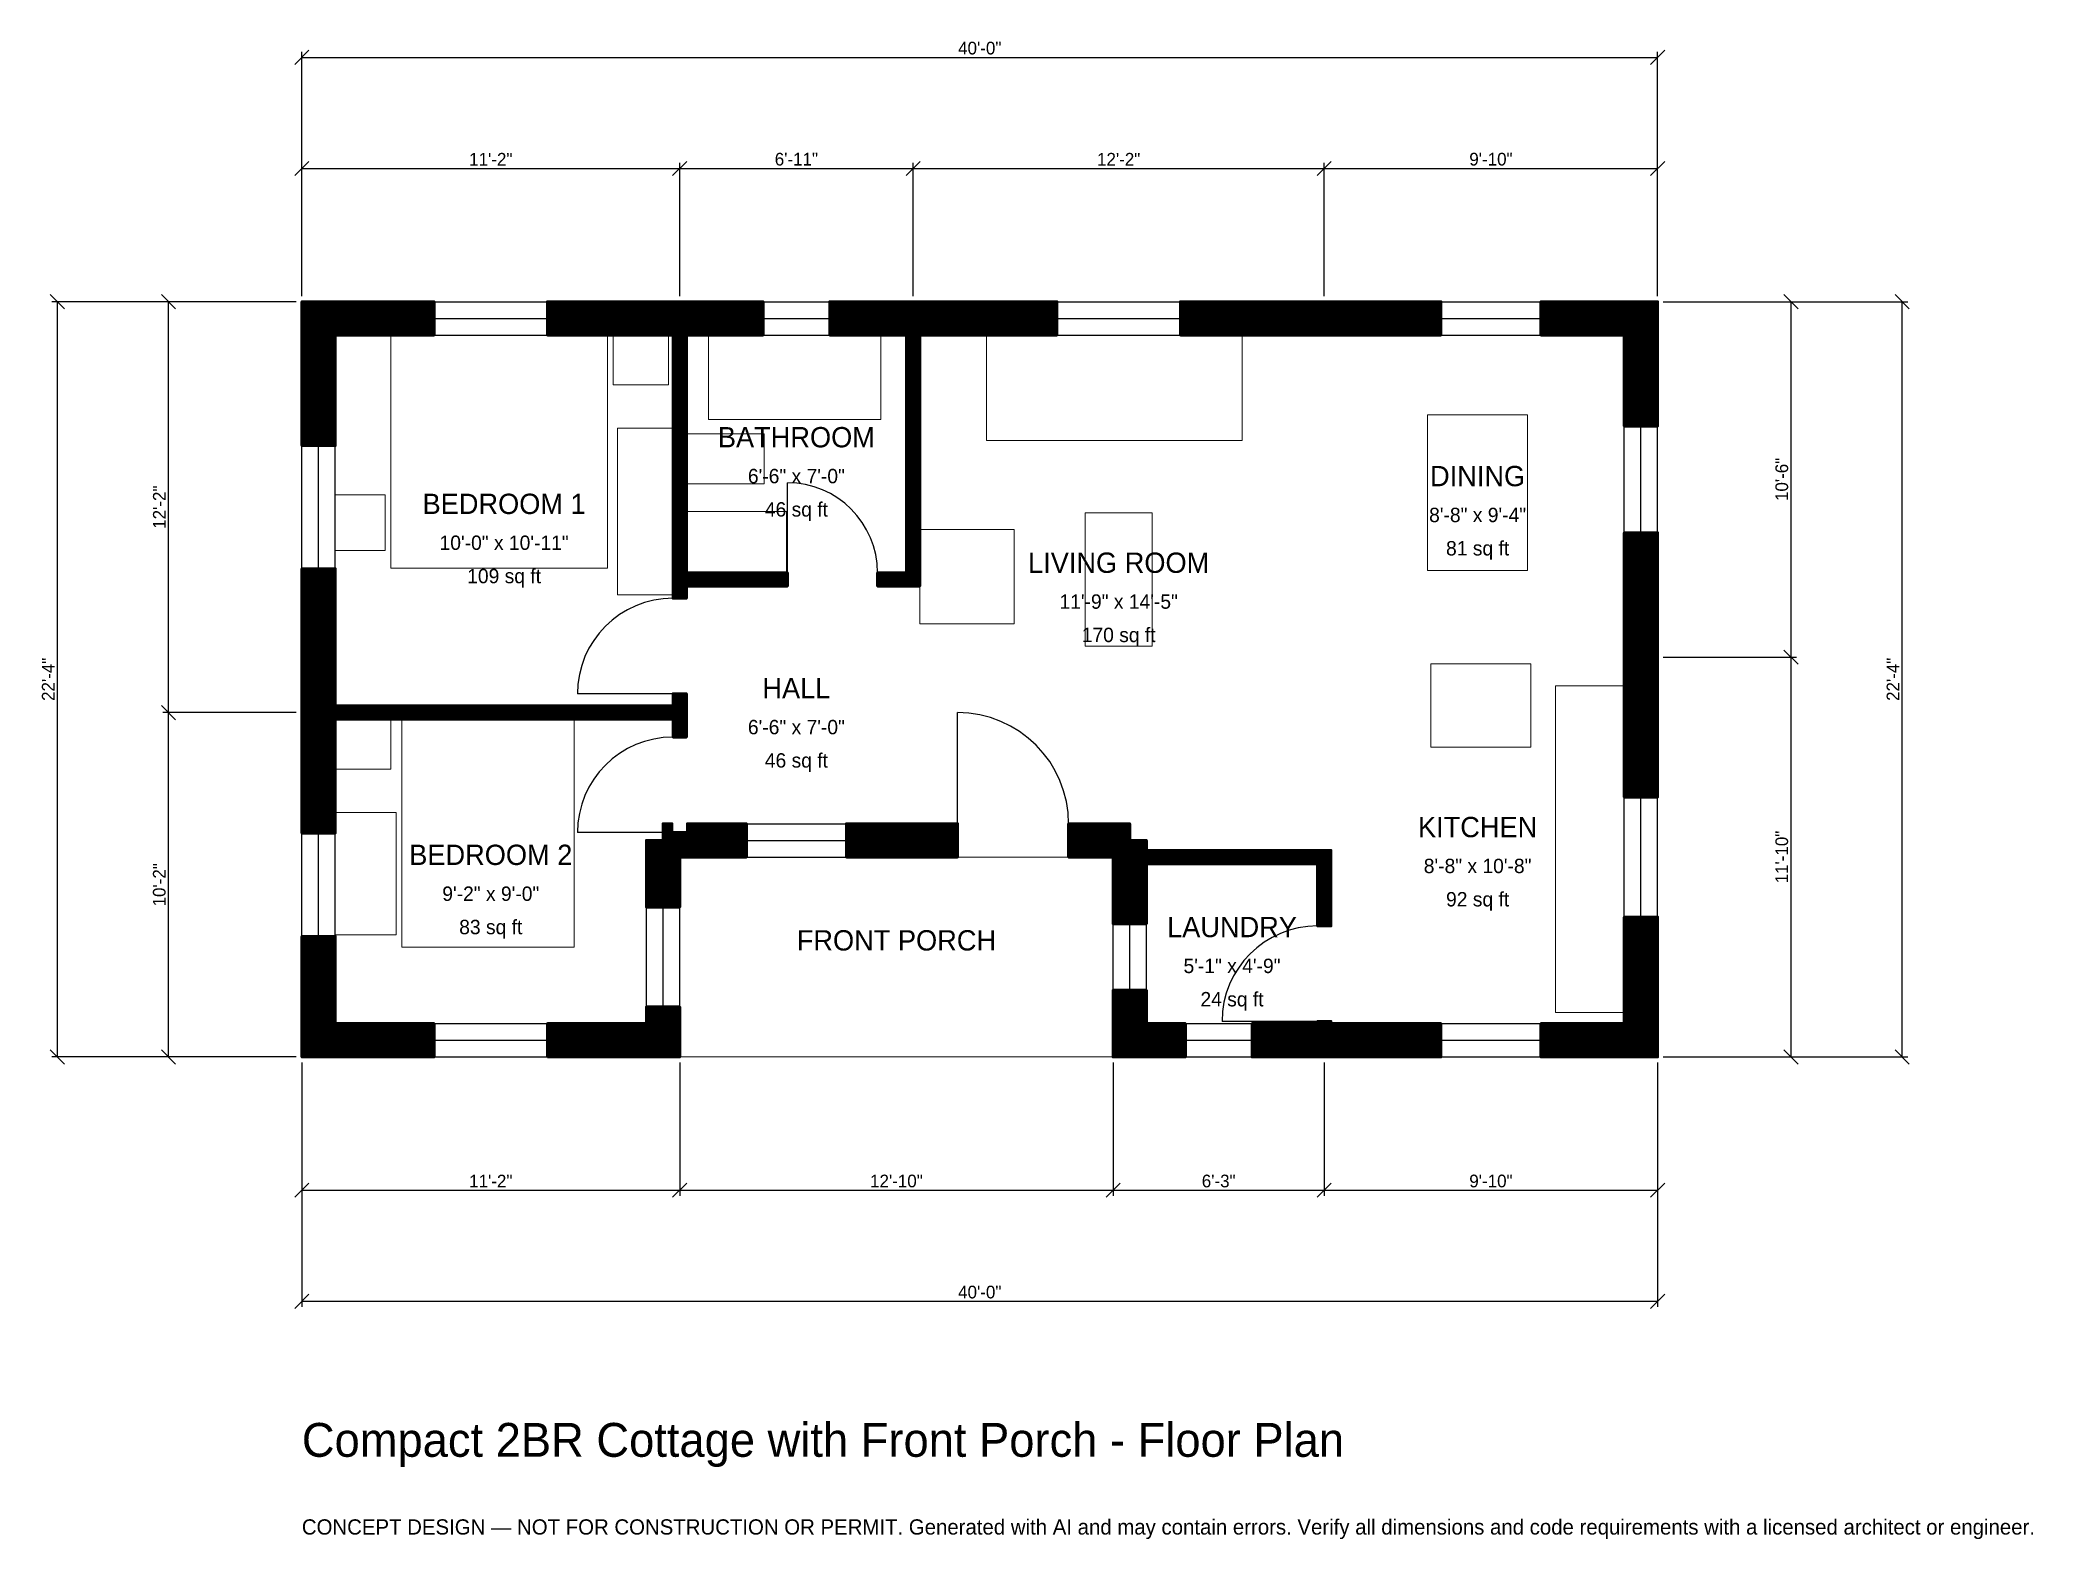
# Model space of a CAD drawing. Header units: inches. Extents: x -93 to 613, y -171 to 361.
import ezdxf
from ezdxf.enums import TextEntityAlignment as Align

# ---------------------------------------------------------------- set-up
doc = ezdxf.new("R2010")
doc.units = ezdxf.units.IN
doc.header["$MEASUREMENT"] = 0
doc.linetypes.add('DASHED', pattern=[0.6, 0.5, -0.1])
for name, color, linetype, lineweight in [('A-ANNO-DIMS', 1, 'Continuous', 13), ('A-ANNO-TEXT', 7, 'Continuous', 18), ('A-AREA-IDEN', 7, 'Continuous', 18), ('A-DOOR', 2, 'Continuous', 25), ('A-FLOR-FIXT', 9, 'Continuous', 13), ('A-FURN', 9, 'Continuous', 13), ('A-GLAZ', 4, 'Continuous', 25), ('A-SITE-PAVE', 8, 'Continuous', 13), ('A-WALL', 7, 'Continuous', 50), ('A-WALL-PATT', 8, 'Continuous', 13)]:
    doc.layers.add(name, color=color, linetype=linetype, lineweight=lineweight)
doc.dimstyles.new('PLAN', dxfattribs={"dimtxt": 4.5, "dimasz": 3, "dimexe": 2, "dimexo": 2, "dimgap": 1, "dimtad": 1, "dimdec": 0, "dimlunit": 4, "dimtsz": 2.5, "dimcen": 2.5, "dimclrd": 1, "dimclre": 1, "dimazin": 3, "dimtfac": 1, "dimtmove": 0, "dimatfit": 3})

msp = doc.modelspace()

# ---------------------------------------------------------------- hatches: boundary and pattern name
at = {"layer": 'A-WALL-PATT'}
h = msp.add_hatch(dxfattribs=at)
h.set_pattern_fill('ANSI31', color=8, scale=0.8)
h.paths.add_polyline_path([(87.0079, 0), (87.0079, 11.811), (122.0472, 11.811), (122.0472, 17.7165), (133.8583, 17.7165), (133.8583, 11.811), (133.8583, 11.811), (133.8583, 0), (133.8583, 0), (133.8583, 0), (122.0472, 0), (122.0472, 0), (87.0079, 0)])
h.paths.add_polyline_path([(11.811, 0), (11.811, 0), (0, 0), (0, 0), (0, 0), (0, 0), (0, 11.811), (0, 11.811), (0, 42.7165), (11.811, 42.7165), (11.811, 11.811), (46.8504, 11.811), (46.8504, 0), (11.811, 0)])
h.paths.add_polyline_path([(0, 116.1417), (0, 119.685), (0, 119.685), (0, 124.4094), (0, 124.4094), (0, 127.9528), (0, 173.0315), (11.811, 173.0315), (11.811, 127.9528), (11.811, 124.4094), (131.4961, 124.4094), (131.4961, 128.7402), (136.2205, 128.7402), (136.2205, 124.4094), (136.2205, 119.685), (136.2205, 113.3858), (131.4961, 113.3858), (131.4961, 119.685), (11.811, 119.685), (11.811, 116.1417), (11.811, 79.3307), (0, 79.3307), (0, 116.1417)])
h.paths.add_polyline_path([(0, 255.9055), (0, 255.9055), (0, 267.7165), (0, 267.7165), (0, 267.7166), (0, 267.7166), (11.811, 267.7166), (11.811, 267.7165), (46.8504, 267.7165), (46.8504, 255.9055), (11.811, 255.9055), (11.811, 216.7323), (0, 216.7323), (0, 255.9055)])
h.paths.add_polyline_path([(131.4961, 267.7165), (131.4961, 267.7166), (136.2205, 267.7166), (136.2205, 267.7165), (139.7638, 267.7165), (139.7638, 267.7165), (163.3858, 267.7165), (163.3858, 255.9055), (136.2205, 255.9055), (136.2205, 171.6535), (172.0472, 171.6535), (172.0472, 166.9291), (136.2205, 166.9291), (136.2205, 162.5984), (131.4961, 162.5984), (131.4961, 166.9291), (131.4961, 171.6535), (131.4961, 255.9055), (127.9528, 255.9055), (127.9528, 255.9055), (87.0079, 255.9055), (87.0079, 267.7165), (131.4961, 267.7165)])
h.paths.add_polyline_path([(210.6299, 267.7165), (214.1732, 267.7165), (214.1732, 267.7166), (218.8976, 267.7166), (218.8976, 267.7165), (222.4409, 267.7165), (267.5197, 267.7165), (267.5197, 255.9055), (222.4409, 255.9055), (218.8976, 255.9055), (218.8976, 171.6535), (218.8976, 166.9291), (214.1732, 166.9291), (203.937, 166.9291), (203.937, 171.6535), (214.1732, 171.6535), (214.1732, 255.9055), (210.6299, 255.9055), (187.0079, 255.9055), (187.0079, 267.7165), (210.6299, 267.7165)])
h.paths.add_polyline_path([(356.2992, 267.7165), (356.2992, 267.7165), (403.5433, 267.7165), (403.5433, 255.9055), (368.1102, 255.9055), (368.1102, 255.9055), (311.2205, 255.9055), (311.2205, 267.7165), (356.2992, 267.7165)])
h.paths.add_polyline_path([(468.5039, 267.7165), (468.5039, 267.7166), (480.315, 267.7166), (480.315, 267.7165), (480.315, 267.7165), (480.315, 255.9055), (480.315, 255.9055), (480.315, 223.622), (468.5039, 223.622), (468.5039, 255.9055), (438.9764, 255.9055), (438.9764, 267.7165), (468.5039, 267.7165)])
h.paths.add_polyline_path([(480.315, 147.6378), (480.315, 135.8268), (480.315, 92.126), (468.5039, 92.126), (468.5039, 135.8268), (468.5039, 147.6378), (468.5039, 185.8268), (480.315, 185.8268), (480.315, 147.6378)])
h.paths.add_polyline_path([(480.315, 11.811), (480.315, 11.811), (480.315, 0), (480.315, 0), (480.315, 0), (480.315, 0), (468.5039, 0), (468.5039, 0), (438.9764, 0), (438.9764, 11.811), (468.5039, 11.811), (468.5039, 49.6063), (480.315, 49.6063), (480.315, 11.811)])
h.paths.add_polyline_path([(368.1102, 0), (364.5669, 0), (364.5669, 0), (359.8425, 0), (359.8425, 0), (356.2992, 0), (336.6142, 0), (336.6142, 11.811), (356.2992, 11.811), (359.8425, 11.811), (359.8425, 12.5984), (364.5669, 12.5984), (364.5669, 11.811), (368.1102, 11.811), (403.5433, 11.811), (403.5433, 0), (368.1102, 0)])
h.paths.add_polyline_path([(299.2126, 0), (299.2126, 0), (287.4016, 0), (287.4016, 0), (287.4015, 0), (287.4015, 0), (287.4015, 11.811), (287.4016, 11.811), (287.4016, 23.622), (299.2126, 23.622), (299.2126, 11.811), (312.9921, 11.811), (312.9921, 0), (299.2126, 0)])
h.paths.add_polyline_path([(287.4016, 68.5039), (287.4015, 68.5039), (287.4015, 70.8661), (285.0394, 70.8661), (285.0394, 70.8661), (271.6535, 70.8661), (271.6535, 82.6772), (293.3071, 82.6772), (293.3071, 76.7717), (299.2126, 76.7717), (299.2126, 73.2283), (359.8425, 73.2283), (364.5669, 73.2283), (364.5669, 68.5039), (364.5669, 46.4567), (359.8425, 46.4567), (359.8425, 68.5039), (299.2126, 68.5039), (299.2126, 47.2441), (287.4016, 47.2441), (287.4016, 68.5039)])
h.paths.add_polyline_path([(222.4409, 70.8661), (210.6299, 70.8661), (192.9134, 70.8661), (192.9134, 82.6772), (210.6299, 82.6772), (222.4409, 82.6772), (232.2835, 82.6772), (232.2835, 70.8661), (222.4409, 70.8661)])
h.paths.add_polyline_path([(136.2205, 70.8661), (136.2205, 70.8661), (133.8583, 70.8661), (133.8583, 68.5039), (133.8583, 68.5039), (133.8583, 53.1496), (122.0472, 53.1496), (122.0472, 76.7717), (127.9528, 76.7717), (127.9528, 82.6772), (131.1024, 82.6772), (131.1024, 79.5276), (136.6142, 79.5276), (136.6142, 82.6772), (157.4803, 82.6772), (157.4803, 70.8661), (136.2205, 70.8661)])

# ---------------------------------------------------------------- linework, layer by layer
at = {"layer": 'A-DOOR'}
for p, q in [((172.0472, 171.6535), (172.0472, 203.5433)), ((131.4961, 128.7402), (97.6378, 128.7402)), ((232.2835, 82.6772), (232.2835, 122.0472)), ((131.4961, 79.5276), (97.6378, 79.5276)), ((359.8425, 12.5984), (325.9843, 12.5984))]:
    msp.add_line(p, q, dxfattribs=at)
for centre, radius, start, end in [((172.0472, 171.6535), 31.8898, 0, 90), ((131.4961, 128.7402), 33.8583, 90, 180), ((232.2835, 82.6772), 39.3701, 0, 90), ((131.4961, 79.5276), 33.8583, 90, 180), ((359.8425, 12.5984), 33.8583, 90, 180)]:
    msp.add_arc(centre, radius, start, end, dxfattribs=at)
at = {"layer": 'A-FLOR-FIXT'}
for points in [[(144.0945, 225.9843), (205.1181, 225.9843), (205.1181, 255.9055), (144.0945, 255.9055)], [(136.2205, 203.1496), (163.7795, 203.1496), (163.7795, 220.8661), (136.2205, 220.8661)], [(136.2205, 171.6535), (171.6535, 171.6535), (171.6535, 193.3071), (136.2205, 193.3071)], [(444.0945, 15.748), (468.5039, 15.748), (468.5039, 131.4961), (444.0945, 131.4961)]]:
    msp.add_lwpolyline(points, close=True, dxfattribs=at)
at = {"layer": 'A-FURN'}
for points in [[(31.4961, 173.2283), (108.2677, 173.2283), (108.2677, 255.9055), (31.4961, 255.9055)], [(110.2362, 238.189), (129.9213, 238.189), (129.9213, 255.9055), (110.2362, 255.9055)], [(242.5197, 218.5039), (333.0709, 218.5039), (333.0709, 255.9055), (242.5197, 255.9055)], [(398.8189, 172.4409), (434.252, 172.4409), (434.252, 227.5591), (398.8189, 227.5591)], [(111.811, 163.7795), (131.4961, 163.7795), (131.4961, 222.8346), (111.811, 222.8346)], [(11.811, 179.5276), (29.5276, 179.5276), (29.5276, 199.2126), (11.811, 199.2126)], [(277.5591, 145.6693), (301.1811, 145.6693), (301.1811, 192.9134), (277.5591, 192.9134)], [(218.8976, 153.5433), (252.3622, 153.5433), (252.3622, 187.0079), (218.8976, 187.0079)], [(400, 109.8425), (435.4331, 109.8425), (435.4331, 139.3701), (400, 139.3701)], [(11.811, 101.9685), (31.4961, 101.9685), (31.4961, 119.685), (11.811, 119.685)], [(35.4331, 38.9764), (96.4567, 38.9764), (96.4567, 119.685), (35.4331, 119.685)], [(11.811, 43.3071), (33.4646, 43.3071), (33.4646, 86.6142), (11.811, 86.6142)]]:
    msp.add_lwpolyline(points, close=True, dxfattribs=at)
at = {"layer": 'A-GLAZ'}
for p, q in [((46.8504, 267.7165), (87.0079, 267.7165)), ((46.8504, 261.811), (87.0079, 261.811)), ((163.3858, 267.7165), (187.0079, 267.7165)), ((163.3858, 261.811), (187.0079, 261.811)), ((267.5197, 267.7165), (311.2205, 267.7165)), ((267.5197, 261.811), (311.2205, 261.811)), ((403.5433, 267.7165), (438.9764, 267.7165)), ((403.5433, 261.811), (438.9764, 261.811)), ((46.8504, 255.9055), (87.0079, 255.9055)), ((163.3858, 255.9055), (187.0079, 255.9055)), ((267.5197, 255.9055), (311.2205, 255.9055)), ((403.5433, 255.9055), (438.9764, 255.9055)), ((468.5039, 185.8268), (468.5039, 223.622)), ((474.4094, 185.8268), (474.4094, 223.622)), ((480.315, 185.8268), (480.315, 223.622)), ((0, 173.0315), (0, 216.7323)), ((5.9055, 173.0315), (5.9055, 216.7323)), ((11.811, 173.0315), (11.811, 216.7323)), ((468.5039, 49.6063), (468.5039, 92.126)), ((474.4094, 49.6063), (474.4094, 92.126)), ((480.315, 49.6063), (480.315, 92.126)), ((0, 42.7165), (0, 79.3307)), ((5.9055, 42.7165), (5.9055, 79.3307)), ((11.811, 42.7165), (11.811, 79.3307)), ((157.4803, 82.6772), (192.9134, 82.6772)), ((157.4803, 76.7717), (192.9134, 76.7717)), ((157.4803, 70.8661), (192.9134, 70.8661)), ((122.0472, 17.7165), (122.0472, 53.1496)), ((127.9528, 17.7165), (127.9528, 53.1496)), ((133.8583, 17.7165), (133.8583, 53.1496)), ((287.4016, 23.622), (287.4016, 47.2441)), ((293.3071, 23.622), (293.3071, 47.2441)), ((299.2126, 23.622), (299.2126, 47.2441)), ((46.8504, 11.811), (87.0079, 11.811)), ((312.9921, 11.811), (336.6142, 11.811)), ((403.5433, 11.811), (438.9764, 11.811)), ((46.8504, 5.9055), (87.0079, 5.9055)), ((46.8504, 0), (87.0079, 0)), ((312.9921, 5.9055), (336.6142, 5.9055)), ((312.9921, 0), (336.6142, 0)), ((403.5433, 5.9055), (438.9764, 5.9055)), ((403.5433, 0), (438.9764, 0))]:
    msp.add_line(p, q, dxfattribs=at)
at = {"layer": 'A-SITE-PAVE', "linetype": 'DASHED'}
msp.add_lwpolyline([(133.8583, 0), (287.4016, 0), (287.4016, 70.8661), (133.8583, 70.8661)], close=True, dxfattribs=at)
at = {"layer": 'A-WALL'}
for points in [[(0, 255.9055), (0, 255.9055), (0, 267.7165), (0, 267.7165), (0, 267.7166), (0, 267.7166), (11.811, 267.7166), (11.811, 267.7165), (46.8504, 267.7165), (46.8504, 255.9055), (11.811, 255.9055), (11.811, 216.7323), (0, 216.7323), (0, 255.9055)], [(131.4961, 267.7165), (131.4961, 267.7166), (136.2205, 267.7166), (136.2205, 267.7165), (139.7638, 267.7165), (139.7638, 267.7165), (163.3858, 267.7165), (163.3858, 255.9055), (136.2205, 255.9055), (136.2205, 171.6535), (172.0472, 171.6535), (172.0472, 166.9291), (136.2205, 166.9291), (136.2205, 162.5984), (131.4961, 162.5984), (131.4961, 166.9291), (131.4961, 171.6535), (131.4961, 255.9055), (127.9528, 255.9055), (127.9528, 255.9055), (87.0079, 255.9055), (87.0079, 267.7165), (131.4961, 267.7165)], [(210.6299, 267.7165), (214.1732, 267.7165), (214.1732, 267.7166), (218.8976, 267.7166), (218.8976, 267.7165), (222.4409, 267.7165), (267.5197, 267.7165), (267.5197, 255.9055), (222.4409, 255.9055), (218.8976, 255.9055), (218.8976, 171.6535), (218.8976, 166.9291), (214.1732, 166.9291), (203.937, 166.9291), (203.937, 171.6535), (214.1732, 171.6535), (214.1732, 255.9055), (210.6299, 255.9055), (187.0079, 255.9055), (187.0079, 267.7165), (210.6299, 267.7165)], [(356.2992, 267.7165), (356.2992, 267.7165), (403.5433, 267.7165), (403.5433, 255.9055), (368.1102, 255.9055), (368.1102, 255.9055), (311.2205, 255.9055), (311.2205, 267.7165), (356.2992, 267.7165)], [(468.5039, 267.7165), (468.5039, 267.7166), (480.315, 267.7166), (480.315, 267.7165), (480.315, 267.7165), (480.315, 255.9055), (480.315, 255.9055), (480.315, 223.622), (468.5039, 223.622), (468.5039, 255.9055), (438.9764, 255.9055), (438.9764, 267.7165), (468.5039, 267.7165)], [(480.315, 147.6378), (480.315, 135.8268), (480.315, 92.126), (468.5039, 92.126), (468.5039, 135.8268), (468.5039, 147.6378), (468.5039, 185.8268), (480.315, 185.8268), (480.315, 147.6378)], [(0, 116.1417), (0, 119.685), (0, 119.685), (0, 124.4094), (0, 124.4094), (0, 127.9528), (0, 173.0315), (11.811, 173.0315), (11.811, 127.9528), (11.811, 124.4094), (131.4961, 124.4094), (131.4961, 128.7402), (136.2205, 128.7402), (136.2205, 124.4094), (136.2205, 119.685), (136.2205, 113.3858), (131.4961, 113.3858), (131.4961, 119.685), (11.811, 119.685), (11.811, 116.1417), (11.811, 79.3307), (0, 79.3307), (0, 116.1417)], [(136.2205, 70.8661), (136.2205, 70.8661), (133.8583, 70.8661), (133.8583, 68.5039), (133.8583, 68.5039), (133.8583, 53.1496), (122.0472, 53.1496), (122.0472, 76.7717), (127.9528, 76.7717), (127.9528, 82.6772), (131.1024, 82.6772), (131.1024, 79.5276), (136.6142, 79.5276), (136.6142, 82.6772), (157.4803, 82.6772), (157.4803, 70.8661), (136.2205, 70.8661)], [(222.4409, 70.8661), (210.6299, 70.8661), (192.9134, 70.8661), (192.9134, 82.6772), (210.6299, 82.6772), (222.4409, 82.6772), (232.2835, 82.6772), (232.2835, 70.8661), (222.4409, 70.8661)], [(287.4016, 68.5039), (287.4015, 68.5039), (287.4015, 70.8661), (285.0394, 70.8661), (285.0394, 70.8661), (271.6535, 70.8661), (271.6535, 82.6772), (293.3071, 82.6772), (293.3071, 76.7717), (299.2126, 76.7717), (299.2126, 73.2283), (359.8425, 73.2283), (364.5669, 73.2283), (364.5669, 68.5039), (364.5669, 46.4567), (359.8425, 46.4567), (359.8425, 68.5039), (299.2126, 68.5039), (299.2126, 47.2441), (287.4016, 47.2441), (287.4016, 68.5039)], [(480.315, 11.811), (480.315, 11.811), (480.315, 0), (480.315, 0), (480.315, 0), (480.315, 0), (468.5039, 0), (468.5039, 0), (438.9764, 0), (438.9764, 11.811), (468.5039, 11.811), (468.5039, 49.6063), (480.315, 49.6063), (480.315, 11.811)], [(11.811, 0), (11.811, 0), (0, 0), (0, 0), (0, 0), (0, 0), (0, 11.811), (0, 11.811), (0, 42.7165), (11.811, 42.7165), (11.811, 11.811), (46.8504, 11.811), (46.8504, 0), (11.811, 0)], [(299.2126, 0), (299.2126, 0), (287.4016, 0), (287.4016, 0), (287.4015, 0), (287.4015, 0), (287.4015, 11.811), (287.4016, 11.811), (287.4016, 23.622), (299.2126, 23.622), (299.2126, 11.811), (312.9921, 11.811), (312.9921, 0), (299.2126, 0)], [(87.0079, 0), (87.0079, 11.811), (122.0472, 11.811), (122.0472, 17.7165), (133.8583, 17.7165), (133.8583, 11.811), (133.8583, 11.811), (133.8583, 0), (133.8583, 0), (133.8583, 0), (122.0472, 0), (122.0472, 0), (87.0079, 0)], [(368.1102, 0), (364.5669, 0), (364.5669, 0), (359.8425, 0), (359.8425, 0), (356.2992, 0), (336.6142, 0), (336.6142, 11.811), (356.2992, 11.811), (359.8425, 11.811), (359.8425, 12.5984), (364.5669, 12.5984), (364.5669, 11.811), (368.1102, 11.811), (403.5433, 11.811), (403.5433, 0), (368.1102, 0)]]:
    msp.add_lwpolyline(points, close=True, dxfattribs=at)

# ---------------------------------------------------------------- texts
at = {"layer": 'A-ANNO-TEXT'}
for s, height, p in [('Compact 2BR Cottage with Front Porch - Floor Plan', 12, (0, -141.7323)), ('CONCEPT DESIGN — NOT FOR CONSTRUCTION OR PERMIT. Generated with AI and may contain errors. Verify all dimensions and code requirements with a licensed architect or engineer.', 5.4, (0, -169.2913))]:
    msp.add_text(s, height=height, dxfattribs=at).set_placement(p)
at = {"layer": 'A-AREA-IDEN'}
for s, height, p in [('BATHROOM', 7.2, (175.1969, 219.685)), ('6\'-6" x 7\'-0"', 5.1, (175.1969, 205.9055)), ('DINING', 7.2, (416.5354, 205.9055)), ('BEDROOM 1', 7.2, (71.6535, 196.063)), ('46 sq ft', 5.1, (175.1969, 194.0945)), ('8\'-8" x 9\'-4"', 5.1, (416.5354, 192.126)), ('10\'-0" x 10\'-11"', 5.1, (71.6535, 182.2835)), ('LIVING ROOM', 7.2, (289.3701, 175.1969)), ('81 sq ft', 5.1, (416.5354, 180.315)), ('109 sq ft', 5.1, (71.6535, 170.4724)), ('11\'-9" x 14\'-5"', 5.1, (289.3701, 161.4173)), ('170 sq ft', 5.1, (289.3701, 149.6063)), ('HALL', 7.2, (175.1969, 130.7087)), ('6\'-6" x 7\'-0"', 5.1, (175.1969, 116.9291)), ('46 sq ft', 5.1, (175.1969, 105.1181)), ('KITCHEN', 7.2, (416.5354, 81.4961)), ('BEDROOM 2', 7.2, (66.9291, 71.6535)), ('8\'-8" x 10\'-8"', 5.1, (416.5354, 67.7165)), ('9\'-2" x 9\'-0"', 5.1, (66.9291, 57.874)), ('92 sq ft', 5.1, (416.5354, 55.9055)), ('LAUNDRY', 7.2, (329.5276, 46.063)), ('83 sq ft', 5.1, (66.9291, 46.063)), ('FRONT PORCH', 7.2, (210.6299, 41.3386)), ('5\'-1" x 4\'-9"', 5.1, (329.5276, 32.2835)), ('24 sq ft', 5.1, (329.5276, 20.4724))]:
    msp.add_text(s, height=height, dxfattribs=at).set_placement(p, align=Align.MIDDLE_CENTER)

# ---------------------------------------------------------------- dimensions: what is measured, and where the dimension line sits
at = {"layer": 'A-ANNO-DIMS'}
for base, p1, p2, text in [((0, 354.3307), (0, 267.7165), (480.315, 267.7165), '40\'-0"'), ((0, 314.9606), (0, 267.7165), (133.8583, 267.7165), '11\'-2"'), ((133.8583, 314.9606), (133.8583, 267.7165), (216.5354, 267.7165), '6\'-11"'), ((216.5354, 314.9606), (216.5354, 267.7165), (362.2047, 267.7165), '12\'-2"'), ((362.2047, 314.9606), (362.2047, 267.7165), (480.315, 267.7165), '9\'-10"'), ((0, -47.2441), (0, 0), (133.8583, 0), '11\'-2"'), ((0, -86.6142), (0, 0), (480.315, 0), '40\'-0"'), ((133.8583, -47.2441), (133.8583, 0), (287.4016, 0), '12\'-10"'), ((287.4016, -47.2441), (287.4016, 0), (362.2047, 0), '6\'-3"'), ((362.2047, -47.2441), (362.2047, 0), (480.315, 0), '9\'-10"')]:
    msp.add_linear_dim(base=base, p1=p1, p2=p2, text=text, dimstyle='PLAN', dxfattribs=at).render()
for base, p1, p2, text in [((-86.6142, 0), (0, 0), (0, 267.7165), '22\'-4"'), ((-47.2441, 122.0472), (0, 122.0472), (0, 267.7165), '12\'-2"'), ((527.5591, 141.7323), (480.315, 141.7323), (480.315, 267.7165), '10\'-6"'), ((566.9291, 0), (480.315, 0), (480.315, 267.7165), '22\'-4"'), ((527.5591, 0), (480.315, 0), (480.315, 141.7323), '11\'-10"'), ((-47.2441, 0), (0, 0), (0, 122.0472), '10\'-2"')]:
    msp.add_linear_dim(base=base, p1=p1, p2=p2, angle=90, text=text, dimstyle='PLAN', dxfattribs=at).render()

doc.saveas('drawing.dxf')
